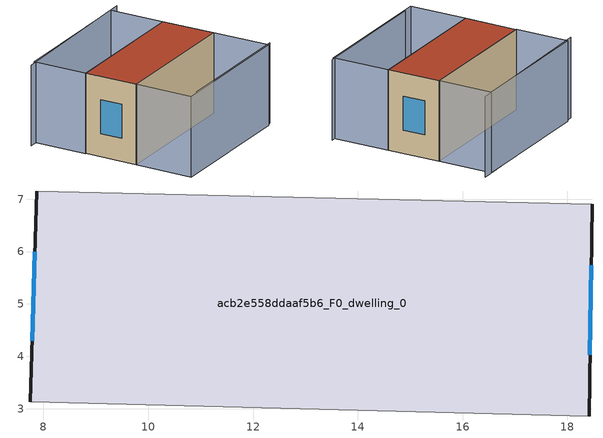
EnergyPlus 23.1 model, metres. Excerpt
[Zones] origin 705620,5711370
acb2e558ddaaf5b6_F0_dwelling_0
 floor ground (EU_floor_Construction): 18.47,6.91 18.41,2.86 7.75,3.13 7.87,7.16 z0
 wall outside (EU_wall_Construction): 18.41,2.86 18.47,6.91 / 7.87,7.16 7.75,3.13 z0:6
 wall adiabatic (EU_wall_Construction): 18.47,6.91 7.87,7.16 / 7.75,3.13 18.41,2.86 z0:6
 window (EU_Window_Construction): 18.43,4.03 18.45,5.74 / 7.84,5.99 7.79,4.29 z1.73:4.27
 roof outside (EU_roof_Construction): 18.41,2.86 18.47,6.91 7.87,7.16 7.75,3.13 z6
shading: 8.58,-1.14 18.66,-1.39 / 19.43,11.01 7.32,11.14 / 7.75,3.13 18.41,2.86 / 18.41,2.86 18.3,-1.51 / 18.3,-1.51 7.64,-1.24 / 7.64,-1.24 7.75,3.13 / 18.47,6.91 7.87,7.16 / 7.87,7.16 7.96,11.27 / 7.96,11.27 18.57,11.02 / 18.57,11.02 18.47,6.91 z0:6
[Building]
EU S2 Campaign: North Axis=0; Terrain=City; Solar Distribution=FullExterior
[Site:Location]
London: Latitude=51.5; Longitude=-0.5; Time Zone=0; Elevation=25
[SizingPeriod:WeatherFileDays]
AnnualSizingPeriod: Begin Month=1; Begin Day of Month=1; End Month=12; End Day of Month=31; Day of Week for Start Day=Monday; Use Weather File Daylight Saving Period=No; Use Weather File Rain and Snow Indicators=No
[MATERIAL]
EU_InternalMass_Material: Roughness=MediumRough; Thickness=0.1; Conductivity=1; Density=1800; Specific Heat=900; Thermal Absorptance=0.9; Solar Absorptance=0.7; Visible Absorptance=0.7
[MATERIAL:NOMASS] Roughness=MediumRough; Thermal Absorptance=0.9; Solar Absorptance=0.7; Visible Absorptance=0.7
Name | Thermal Resistance
EU_wall_NoMass | 0.724719
EU_roof_NoMass | 2.98947
EU_floor_NoMass | 2.39157
[WINDOWMATERIAL:SIMPLEGLAZINGSYSTEM]
EU_Window_SimpleGlazing: UFactor=2.63425; Solar Heat Gain Coefficient=0.76; Visible Transmittance=0.76
[CONSTRUCTION]
EU_wall_Construction: EU_wall_NoMass
EU_roof_Construction: EU_roof_NoMass
EU_floor_Construction: EU_floor_NoMass
EU_InternalMass_Construction: EU_InternalMass_Material
EU_Window_Construction: EU_Window_SimpleGlazing
[ZONE]
acb2e558ddaaf5b6_F0_dwelling_0: Type=1; Multiplier=1; Ceiling Height=autocalculate; Volume=257.505; Floor Area=autocalculate; Part of Total Floor Area=Yes
[INTERNALMASS]
acb2e558ddaaf5b6_F0_dwelling_0_EU_InternalMass: Construction=EU_InternalMass_Construction; Zone or ZoneList=acb2e558ddaaf5b6_F0_dwelling_0; Surface Area=42.9175
[OTHEREQUIPMENT]
EU_Step8_InternalGain_acb2e558ddaaf5b6_F0_dwelling_0_f000: Fuel Type=Electricity; Zone or ZoneList or Space or SpaceList=acb2e558ddaaf5b6_F0_dwelling_0; Schedule=EU_Step8_GainSchedule_acb2e558ddaaf5b6_F0_dwelling_0_f000; Design Level Calculation Method=Watts/Area; Power per Zone Floor Area=1; Fraction Latent=0; Fraction Radiant=0; Fraction Lost=0; Carbon Dioxide Generation Rate=0; EndUse Subcategory=EU_Step8_InternalGains
[ZONEVENTILATION:DESIGNFLOWRATE]
EU_ConstantAir_acb2e558ddaaf5b6_F0_dwelling_0: Zone or ZoneList or Space or SpaceList=acb2e558ddaaf5b6_F0_dwelling_0; Schedule=EU_AlwaysOn; Design Flow Rate Calculation Method=AirChanges/Hour; Air Changes per Hour=0.418135; Ventilation Type=Natural; Fan Pressure Rise=0; Fan Total Efficiency=1; Constant Term Coefficient=1; Temperature Term Coefficient=0; Velocity Term Coefficient=0; Velocity Squared Term Coefficient=0; Minimum Indoor Temperature=-100; Maximum Indoor Temperature=100; Delta Temperature=-100; Minimum Outdoor Temperature=-100; Maximum Outdoor Temperature=100; Maximum Wind Speed=40
[HVACTEMPLATE:THERMOSTAT]
EU_HeatOnly_acb2e558ddaaf5b6_F0_dwelling_0: Constant Heating Setpoint=20; Constant Cooling Setpoint=50
[HVACTEMPLATE:ZONE:IDEALLOADSAIRSYSTEM]
acb2e558ddaaf5b6_F0_dwelling_0: Template Thermostat=EU_HeatOnly_acb2e558ddaaf5b6_F0_dwelling_0; System Availability Schedule=EU_AlwaysOn; Maximum Heating Supply Air Temperature=50; Minimum Cooling Supply Air Temperature=13; Maximum Heating Supply Air Humidity Ratio=0.0156; Minimum Cooling Supply Air Humidity Ratio=0.0077; Heating Limit=NoLimit; Cooling Limit=NoLimit; Heating Availability Schedule=EU_AlwaysOn; Cooling Availability Schedule=EU_CoolingOff; Dehumidification Control Type=ConstantSensibleHeatRatio; Cooling Sensible Heat Ratio=0.7; Dehumidification Setpoint=60; Humidification Control Type=None; Humidification Setpoint=30; Outdoor Air Method=None; Outdoor Air Flow Rate per Person=0.00944; Outdoor Air Flow Rate per Zone Floor Area=0; Outdoor Air Flow Rate per Zone=0; Demand Controlled Ventilation Type=None; Outdoor Air Economizer Type=NoEconomizer; Heat Recovery Type=None; Sensible Heat Recovery Effectiveness=0.7; Latent Heat Recovery Effectiveness=0.65
[SIZING:ZONE]
acb2e558ddaaf5b6_F0_dwelling_0: Zone Cooling Design Supply Air Temperature Input Method=SupplyAirTemperature; Zone Cooling Design Supply Air Temperature=13; Zone Heating Design Supply Air Temperature Input Method=SupplyAirTemperature; Zone Heating Design Supply Air Temperature=50; Zone Cooling Design Supply Air Humidity Ratio=0.008; Zone Heating Design Supply Air Humidity Ratio=0.008; Cooling Design Air Flow Method=DesignDay; Cooling Design Air Flow Rate=0; Cooling Minimum Air Flow per Zone Floor Area=0.000762; Cooling Minimum Air Flow=0; Cooling Minimum Air Flow Fraction=0.2; Heating Design Air Flow Method=DesignDay; Heating Design Air Flow Rate=0; Heating Maximum Air Flow per Zone Floor Area=0.002032; Heating Maximum Air Flow=0.141576; Heating Maximum Air Flow Fraction=0.3; Account for Dedicated Outdoor Air System=No; Dedicated Outdoor Air System Control Strategy=NeutralSupplyAir; Dedicated Outdoor Air Low Setpoint Temperature for Design=autosize; Dedicated Outdoor Air High Setpoint Temperature for Design=autosize; Zone Load Sizing Method=Sensible Load Only No Latent Load; Zone Latent Cooling Design Supply Air Humidity Ratio Input Method=HumidityRatioDifference; Zone Cooling Design Supply Air Humidity Ratio Difference=0.005; Zone Latent Heating Design Supply Air Humidity Ratio Input Method=HumidityRatioDifference; Zone Humidification Design Supply Air Humidity Ratio Difference=0.005
[SCHEDULE:CONSTANT]
Name | Hourly Value
EU_AlwaysOn | 1
EU_CoolingOff | 0
[SCHEDULE:FILE]
EU_Step8_GainSchedule_acb2e558ddaaf5b6_F0_dwelling_0_f000: File=../../schedules/acb2e558ddaaf5b6/acb2e558ddaaf5b6_F0_dwelling_0_f000_gain.csv; Column Number=1; Rows to Skip at Top=0; Number of Hours of Data=8760; Column Separator=Comma; Interpolate to Timestep=No; Minutes per Item=60; Adjust Schedule for Daylight Savings=Yes
